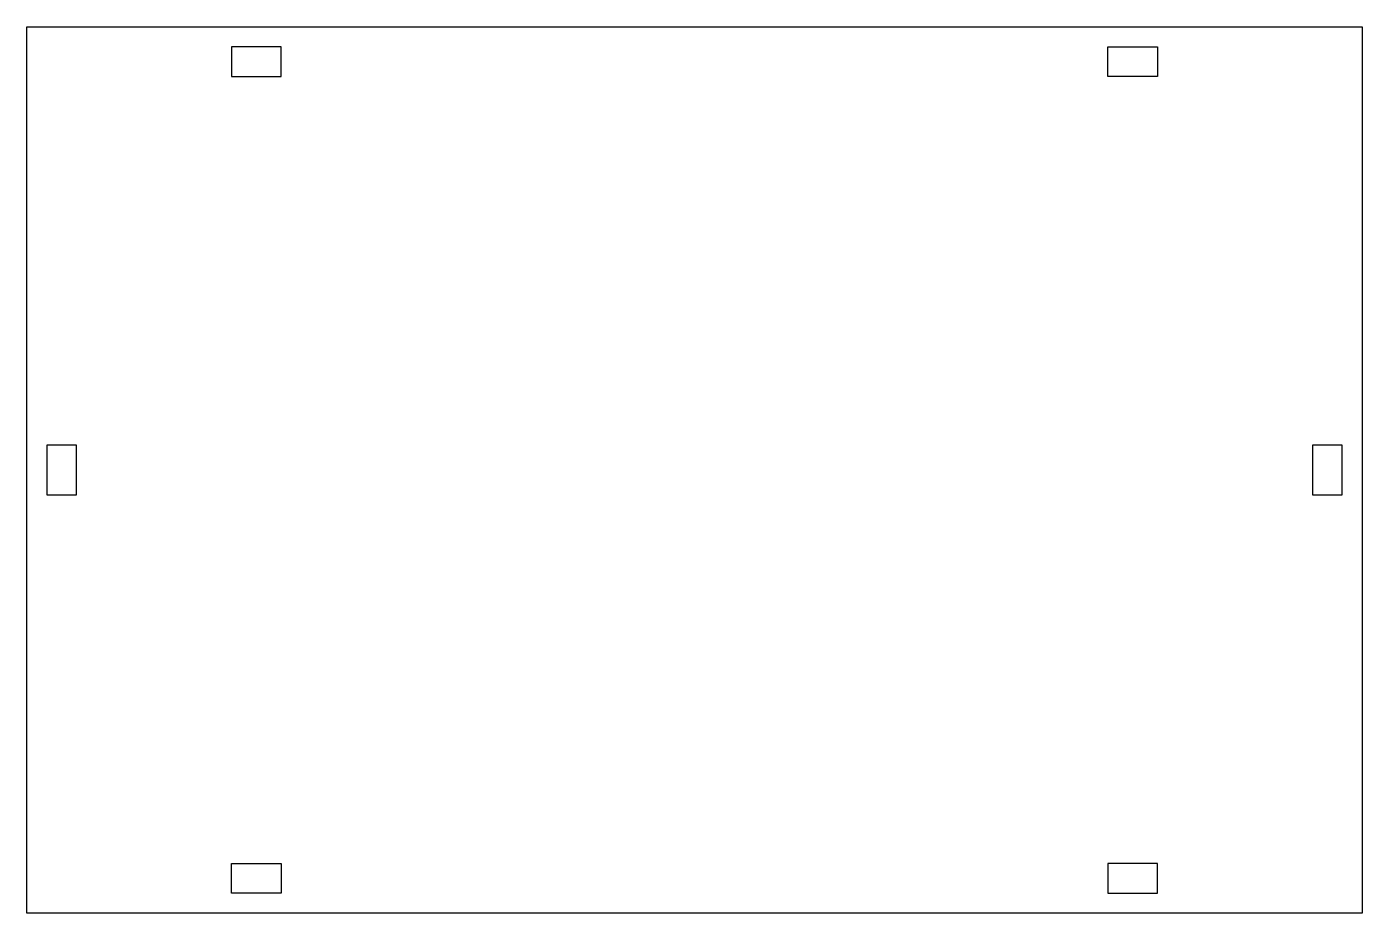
# Model space of a CAD drawing. Extents: x 6 to 274, y 6 to 184.
import ezdxf

# ---------------------------------------------------------------- set-up
doc = ezdxf.new("R2010")
doc.units = 0
doc.layers.get('0').update_dxf_attribs({"linetype": 'continuous'})

# ---------------------------------------------------------------- blocks, each defined once
blk = doc.blocks.new('POCKET001_CS002')
at = {"color": 0}
for points in [[(273.8, 183.8), (273.8, 6.2), (6.2, 6.2), (6.2, 183.8)], [(47.2, 173.8), (57.2, 173.8), (57.2, 179.8), (47.2, 179.8)], [(232.8, 179.8), (232.8, 173.8), (222.8, 173.8), (222.8, 179.8)], [(10.2, 100), (10.2, 90), (16.2, 90), (16.2, 100)], [(269.8, 100), (263.8, 100), (263.8, 90), (269.8, 90)], [(47.2, 10.2), (47.2, 16.2), (57.2, 16.2), (57.2, 10.2)], [(232.8, 16.2), (222.8, 16.2), (222.8, 10.2), (232.8, 10.2)]]:
    blk.add_lwpolyline(points, close=True, dxfattribs=at)

msp = doc.modelspace()

# ---------------------------------------------------------------- block references
msp.add_blockref('POCKET001_CS002', (0, 0))

doc.saveas('drawing.dxf')
